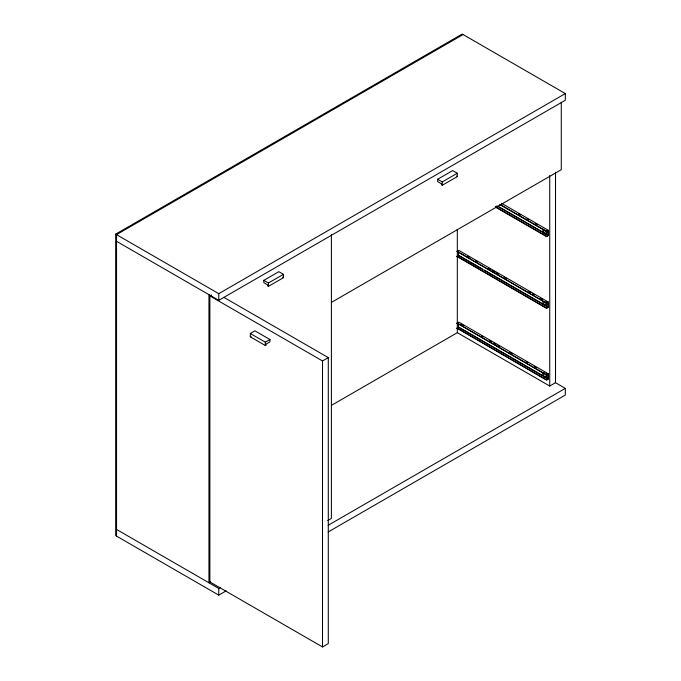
<?xml version="1.0" encoding="UTF-8"?>
<svg xmlns="http://www.w3.org/2000/svg" width="681" height="681" viewBox="0 0 681 681"><rect width="100%" height="100%" fill="white"/><g stroke="black" fill="none" stroke-linecap="round" stroke-linejoin="round"><path stroke-width="1.02" d="M226.126 590.887L218.771 595.126L115.668 535.606L115.668 234.136L462.229 34.05L565.332 93.578L565.332 100.243L218.771 300.33L116.536 241.304M463.097 34.552L116.536 234.639L116.536 536.1M223.896 297.35L328.285 357.619L328.285 643.613L322.505 646.95L209.876 581.923L209.876 295.929L211.527 294.975M115.668 234.136L218.771 293.664L565.332 93.578M437.653 179.256L452.669 170.59L457.291 173.255L457.291 176.592L442.275 185.258L441.407 184.764L441.407 183.759L437.653 181.589L437.653 179.256L442.275 181.929L457.291 173.255M263.819 280.351L278.844 271.685L283.458 274.349L283.458 277.686L268.442 286.352L267.573 285.85L267.573 284.854L263.819 282.683L263.819 280.351L268.442 283.015L283.458 274.349M250.31 333.511L254.924 330.838L269.948 339.513L269.948 341.845L266.194 344.016L266.194 345.012L265.326 345.514L250.31 336.84L250.31 333.511L265.326 342.177L269.948 339.513M250.31 336.84L251.17 336.346M331.4 302.398L561.289 169.68L561.289 102.141M546.179 301.479L548.001 302.534L546.562 303.368L457.028 251.349L458.764 250.344L548.29 302.032L548.29 307.369L546.562 308.374L457.028 256.345L458.475 255.511L548.001 307.208L548.001 302.202M457.028 256.686L458.764 255.349L482.514 269.063M499.965 204.368L546.562 231.268L548.29 230.272L548.29 235.609L546.562 236.605L495.402 207.067M209.876 295.929L322.505 360.956L328.285 357.619M499.965 204.7L546.562 231.6L548.001 230.774M495.402 206.735L546.562 236.273L548.29 235.268L498.049 206.266M546.179 373.248L548.001 374.303L546.562 375.137L457.028 323.109L458.764 322.113L548.29 373.801L548.29 379.138L546.562 380.134L457.028 328.114L458.475 327.28L548.001 378.968L548.001 373.963M457.028 323.441L458.475 322.615L458.475 327.28M457.028 328.446L458.764 327.11L548.29 378.806L546.562 379.802L457.028 328.114M331.638 405.246L457.581 332.532M457.028 251.349L546.562 303.036L548.29 302.032M457.028 256.345L546.562 308.033L548.29 307.037L484.344 270.119M457.028 323.109L546.562 374.797L548.29 373.801M210.599 581.838L208.948 582.791L208.948 294.66M457.317 229.548L457.317 332.686L549.737 386.042L555.509 382.705L555.509 172.191M327.74 520.539L331.4 518.428L331.4 234.562M116.536 529.435L218.771 588.461L220.61 587.397M328.165 525.298L565.332 388.374L565.332 395.04L328.165 531.972M456.423 176.09L457.291 176.592M501.701 203.372L548.29 230.272M518.769 213.894L520.599 214.949M526.992 218.635L528.822 219.691M535.215 223.385L537.045 224.441M496.849 205.9L548.001 235.439L548.001 230.433M467.609 256.124L469.439 257.171M475.832 260.866L477.662 261.921M488.626 268.254L490.448 269.31M492.278 270.357L494.108 271.413M495.93 272.468L498.671 274.051M504.153 277.218L506.894 278.801M528.822 291.459L530.644 292.515M532.474 293.571L534.304 294.626M540.697 298.312L542.519 299.368M461.216 324.19L463.957 325.773M481.314 335.801L483.144 336.848M489.537 340.543L491.367 341.598M494.108 343.181L495.93 344.237M497.76 345.293L499.582 346.348M509.635 352.145L512.376 353.728M526.081 361.645L527.903 362.701M534.304 366.387L536.126 367.442M555.202 382.526L565.332 388.374M282.598 277.184L283.458 277.686M549.737 175.528L549.737 386.042M458.475 251.783L458.475 255.511M442.275 181.929L442.275 185.258M322.505 360.956L322.505 646.95M268.442 283.015L268.442 286.352M265.326 342.177L265.326 345.514M218.771 293.664L218.771 300.33M218.771 588.461L218.771 595.126M545.464 230.289A2.443 1.413 60 0 1 545.924 233.574A2.443 1.413 60 0 1 543.276 232.042A2.443 1.413 60 0 1 543.736 229.293M546.588 231.106A2.443 1.413 60 0 1 545.089 233.234M544.647 232.911A2.443 1.413 60 0 1 544.23 232.468M543.872 231.94A2.443 1.413 60 0 1 543.6 231.37M545.822 374.346A2.443 1.413 60 0 1 545.711 377.223A2.443 1.413 60 0 1 543.183 375.384A2.443 1.413 60 0 1 543.736 372.822M544.153 372.865A2.443 1.413 60 0 1 544.596 373.06M546.588 374.635A2.443 1.413 60 0 1 545.541 376.951M543.872 375.478A2.443 1.413 60 0 1 543.6 374.899M545.464 302.058A2.443 1.413 60 0 1 546.094 305.148A2.443 1.413 60 0 1 543.736 304.518A2.443 1.413 60 0 1 543.106 301.428M546.588 302.866A2.443 1.413 60 0 1 546.315 305.122A2.443 1.413 60 0 1 544.23 304.237M543.872 303.709A2.443 1.413 60 0 1 543.6 303.139"/></g></svg>
